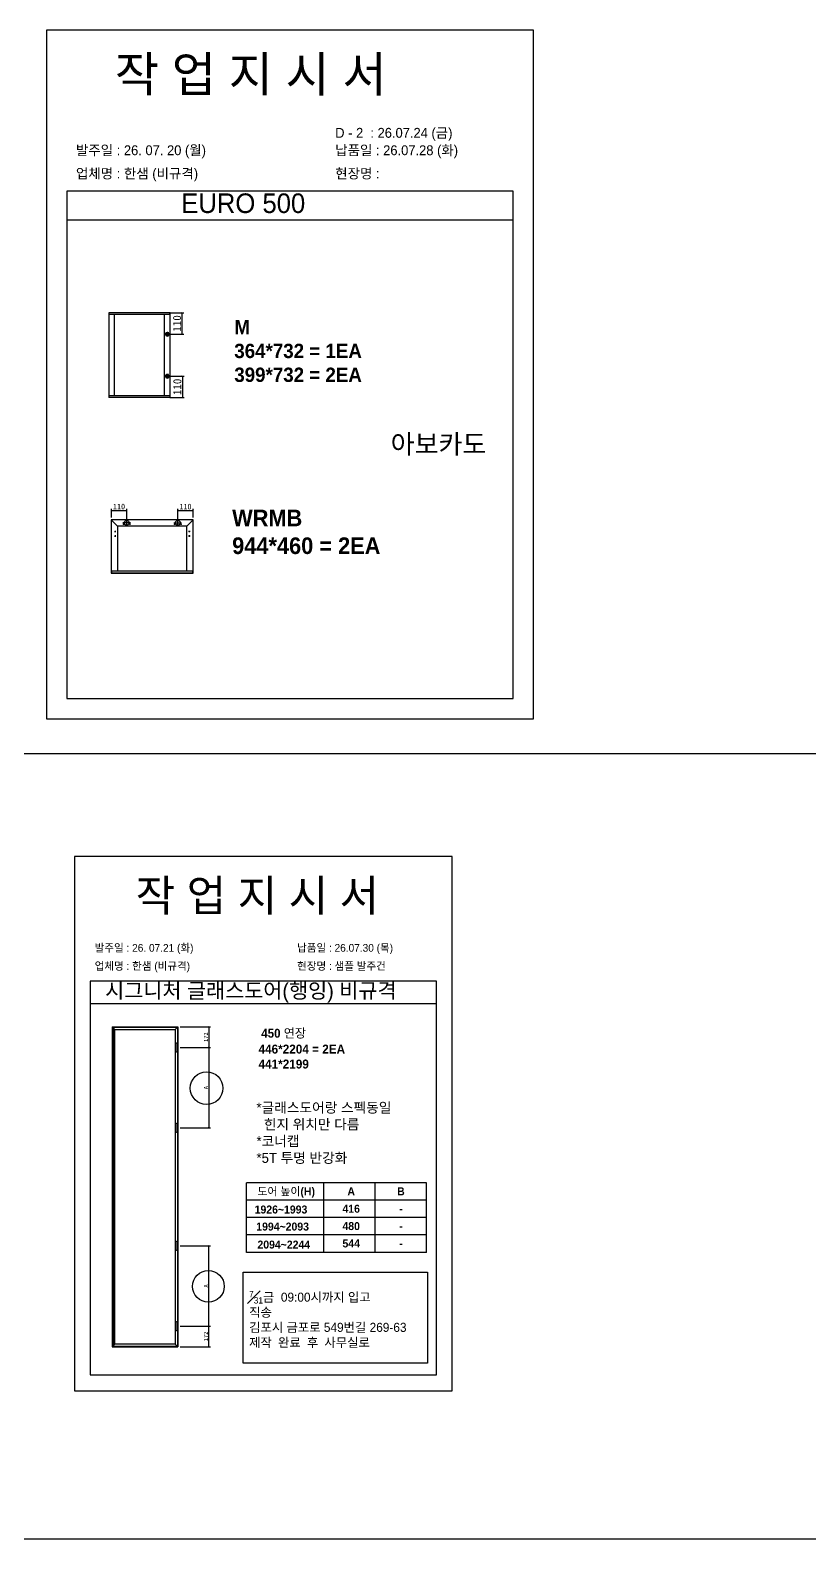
# Model space of a CAD drawing. Header units: millimetres. Extents: x -44117 to 256353, y -2095463 to 65325.
# Drawn here: x 120509 to 125316, y -1141403 to -1132100 of the extents above; entities that cross this region are included whole.
import ezdxf
from ezdxf.enums import TextEntityAlignment as Align

# ---------------------------------------------------------------- set-up
doc = ezdxf.new("R2010")
doc.units = ezdxf.units.MM
doc.header["$LTSCALE"] = 10
doc.layers.add('Layer1', color=7, linetype='Continuous', lineweight=70)
doc.layers.add('TEXT', color=3, linetype='Continuous')
doc.styles.add('MtX_Gulim', font='')
doc.styles.add('MtX_굴림_1', font='')
doc.styles.get('MtX_Gulim').set_extended_font_data('Gulim', bold=True)
doc.styles.get('MtX_굴림_1').set_extended_font_data('굴림', bold=True)
doc.dimstyles.new('ISO-25', dxfattribs={"dimtxt": 2.5, "dimasz": 2.5, "dimexe": 1, "dimexo": 1, "dimtad": 1, "dimtxsty": 'Standard', "dimblk": 'ARCHTICK', "dimcen": 2.5, "dimadec": 0, "dimazin": 0, "dimtfac": 1, "dimtmove": 0, "dimatfit": 3, "dimfxl": 0, "dimarcsym": 0})

# ---------------------------------------------------------------- blocks, each defined once
blk = doc.blocks.new('_ArchTick')
at = {"color": 0, "linetype": 'ByBlock', "const_width": 0.15}
blk.add_lwpolyline([(-0.5, -0.5), (0.5, 0.5)], dxfattribs=at)
blk = doc.blocks.new('*D7945')
at = {"color": 0, "lineweight": -2}
for p, q in [((121370.1, -1133842), (121456.3, -1133842)), ((121446.3, -1133975), (121446.3, -1133842)), ((121370.1, -1133975), (121456.3, -1133975))]:
    blk.add_line(p, q, dxfattribs=at)
at = {"layer": 'Defpoints', "color": 0}
for p in [(121355.1, -1133842), (121446.3, -1133842), (121355.1, -1133975)]:
    blk.add_point(p, dxfattribs=at)
at = {"color": 0, "lineweight": -2, "xscale": 10, "yscale": 10, "zscale": 10}
for p, rotation in [((121446.3, -1133842), 90), ((121446.3, -1133975), 270)]:
    blk.add_blockref('_ArchTick', p, dxfattribs=dict(at, rotation=rotation))
at = {"color": 0, "insert": (121415, -1133908.5), "char_height": 25, "attachment_point": 5, "rotation": 90}
blk.add_mtext('{\\H2x;110}', dxfattribs=at)
blk = doc.blocks.new('*D7946')
at = {"color": 0, "lineweight": -2}
for p, q in [((121370.1, -1134233.6), (121457.8, -1134233.6)), ((121447.8, -1134233.6), (121447.8, -1134365.8)), ((121370.1, -1134365.8), (121457.8, -1134365.8))]:
    blk.add_line(p, q, dxfattribs=at)
at = {"layer": 'Defpoints', "color": 0}
for p in [(121355.1, -1134233.6), (121355.1, -1134365.8), (121447.8, -1134365.8)]:
    blk.add_point(p, dxfattribs=at)
at = {"color": 0, "lineweight": -2, "xscale": 10, "yscale": 10, "zscale": 10}
for p, rotation in [((121447.8, -1134233.6), 90), ((121447.8, -1134365.8), 270)]:
    blk.add_blockref('_ArchTick', p, dxfattribs=dict(at, rotation=rotation))
at = {"color": 0, "insert": (121416.5, -1134299.7), "char_height": 25, "attachment_point": 5, "rotation": 90}
blk.add_mtext('{\\H2x;110}', dxfattribs=at)
blk = doc.blocks.new('*D7947')
at = {"color": 0, "lineweight": -2}
for p, q in [((121009.9, -1135104.2), (121009.9, -1135051.3)), ((121009.9, -1135061.3), (121104.2, -1135061.3)), ((121104.2, -1135122.8), (121104.2, -1135051.3))]:
    blk.add_line(p, q, dxfattribs=at)
at = {"layer": 'Defpoints', "color": 0}
for p in [(121104.2, -1135061.3), (121009.9, -1135119.2), (121104.2, -1135137.8)]:
    blk.add_point(p, dxfattribs=at)
at = {"color": 0, "lineweight": -2, "xscale": 10, "yscale": 10, "zscale": 10, "rotation": 180}
blk.add_blockref('_ArchTick', (121009.9, -1135061.3), dxfattribs=at)
at = {"color": 0, "lineweight": -2, "xscale": 10, "yscale": 10, "zscale": 10}
blk.add_blockref('_ArchTick', (121104.2, -1135061.3), dxfattribs=at)
at = {"color": 0, "insert": (121057, -1135037.6), "char_height": 25, "attachment_point": 5}
blk.add_mtext('{\\H1.4x;110}', dxfattribs=at)
blk = doc.blocks.new('*D7948')
at = {"color": 0, "lineweight": -2}
for p, q in [((121419.5, -1135122.8), (121419.5, -1135051.3)), ((121419.5, -1135061.3), (121513.9, -1135061.3)), ((121513.9, -1135104.2), (121513.9, -1135051.3))]:
    blk.add_line(p, q, dxfattribs=at)
at = {"layer": 'Defpoints', "color": 0}
for p in [(121513.9, -1135061.3), (121419.5, -1135137.8), (121513.9, -1135119.2)]:
    blk.add_point(p, dxfattribs=at)
at = {"color": 0, "lineweight": -2, "xscale": 10, "yscale": 10, "zscale": 10, "rotation": 180}
blk.add_blockref('_ArchTick', (121419.5, -1135061.3), dxfattribs=at)
at = {"color": 0, "lineweight": -2, "xscale": 10, "yscale": 10, "zscale": 10}
blk.add_blockref('_ArchTick', (121513.9, -1135061.3), dxfattribs=at)
at = {"color": 0, "insert": (121466.7, -1135037.6), "char_height": 25, "attachment_point": 5}
blk.add_mtext('{\\H1.4x;110}', dxfattribs=at)
blk = doc.blocks.new('*D8003')
at = {"color": 0, "lineweight": -2}
for p, q in [((121434.8, -1138373.4), (121621.3, -1138373.4)), ((121611.3, -1138373.4), (121611.3, -1138868.3)), ((121434.8, -1138868.3), (121621.3, -1138868.3))]:
    blk.add_line(p, q, dxfattribs=at)
at = {"layer": 'Defpoints', "color": 0}
for p in [(121419.8, -1138373.4), (121419.8, -1138868.3), (121611.3, -1138868.3)]:
    blk.add_point(p, dxfattribs=at)
at = {"color": 0, "lineweight": -2, "xscale": 10, "yscale": 10, "zscale": 10}
for p, rotation in [((121611.3, -1138373.4), 90), ((121611.3, -1138868.3), 270)]:
    blk.add_blockref('_ArchTick', p, dxfattribs=dict(at, rotation=rotation))
at = {"color": 0, "insert": (121592.6, -1138620.9), "char_height": 25, "attachment_point": 5, "rotation": 90}
blk.add_mtext('A', dxfattribs=at)
blk = doc.blocks.new('*D8004')
at = {"color": 0, "lineweight": -2}
for p, q in [((121434.8, -1138245.2), (121621.3, -1138245.2)), ((121611.3, -1138245.2), (121611.3, -1138373.4)), ((121434.8, -1138373.4), (121621.3, -1138373.4))]:
    blk.add_line(p, q, dxfattribs=at)
at = {"layer": 'Defpoints', "color": 0}
for p in [(121419.8, -1138245.2), (121419.8, -1138373.4), (121611.3, -1138373.4)]:
    blk.add_point(p, dxfattribs=at)
at = {"color": 0, "lineweight": -2, "xscale": 10, "yscale": 10, "zscale": 10}
for p, rotation in [((121611.3, -1138245.2), 90), ((121611.3, -1138373.4), 270)]:
    blk.add_blockref('_ArchTick', p, dxfattribs=dict(at, rotation=rotation))
at = {"color": 0, "insert": (121592.6, -1138309.3), "char_height": 25, "attachment_point": 5, "rotation": 90}
blk.add_mtext('172', dxfattribs=at)
blk = doc.blocks.new('*D8005')
at = {"color": 0, "lineweight": -2}
for p, q in [((121434.8, -1139596.1), (121621.3, -1139596.1)), ((121611.3, -1140091), (121611.3, -1139596.1)), ((121434.8, -1140091), (121621.3, -1140091))]:
    blk.add_line(p, q, dxfattribs=at)
at = {"layer": 'Defpoints', "color": 0}
for p in [(121419.8, -1139596.1), (121611.3, -1139596.1), (121419.8, -1140091)]:
    blk.add_point(p, dxfattribs=at)
at = {"color": 0, "lineweight": -2, "xscale": 10, "yscale": 10, "zscale": 10}
for p, rotation in [((121611.3, -1139596.1), 90), ((121611.3, -1140091), 270)]:
    blk.add_blockref('_ArchTick', p, dxfattribs=dict(at, rotation=rotation))
at = {"color": 0, "insert": (121592.6, -1139843.6), "char_height": 25, "attachment_point": 5, "rotation": 90}
blk.add_mtext('A', dxfattribs=at)
blk = doc.blocks.new('*D8006')
at = {"color": 0, "lineweight": -2}
for p, q in [((121434.8, -1140091), (121621.3, -1140091)), ((121611.3, -1140219.3), (121611.3, -1140091)), ((121434.8, -1140219.3), (121621.3, -1140219.3))]:
    blk.add_line(p, q, dxfattribs=at)
at = {"layer": 'Defpoints', "color": 0}
for p in [(121419.8, -1140091), (121611.3, -1140091), (121419.8, -1140219.3)]:
    blk.add_point(p, dxfattribs=at)
at = {"color": 0, "lineweight": -2, "xscale": 10, "yscale": 10, "zscale": 10}
for p, rotation in [((121611.3, -1140091), 90), ((121611.3, -1140219.3), 270)]:
    blk.add_blockref('_ArchTick', p, dxfattribs=dict(at, rotation=rotation))
at = {"color": 0, "insert": (121592.6, -1140155.2), "char_height": 25, "attachment_point": 5, "rotation": 90}
blk.add_mtext('172', dxfattribs=at)

msp = doc.modelspace()

# ---------------------------------------------------------------- linework, layer by layer
for p, q in [((123487.33986, -1133092.32406), (120734.45884, -1133092.32406)), ((123487.33986, -1133271.08257), (120734.45884, -1133271.08257)), ((120994.32534, -1133842.41983), (120994.32534, -1134365.38362)), ((121371.38254, -1133843.09704), (120994.32534, -1133843.09704)), ((121371.00631, -1133842.04359), (120994.70158, -1133842.04359)), ((121369.50138, -1133853.33058), (121369.50138, -1133842.04359)), ((121371.38254, -1134365.38362), (121371.38254, -1133842.41983)), ((121371.38254, -1133853.33058), (120994.32534, -1133853.33058)), ((121027.81008, -1133852.57811), (121027.81008, -1134354.47288)), ((121337.52157, -1134354.47288), (121337.52157, -1133853.33058)), ((121371.38254, -1134354.47288), (120994.32534, -1134354.47288)), ((121371.38254, -1134364.70641), (120994.32534, -1134364.70641)), ((121371.00631, -1134365.75986), (120994.70158, -1134365.75986)), ((120996.20651, -1134365.75986), (120996.20651, -1134354.47288)), ((121369.50138, -1134354.47288), (121369.50138, -1134365.75986)), ((121009.41936, -1135119.20222), (121009.41936, -1135447.33853)), ((121047.94724, -1135157.7301), (121009.54615, -1135118.89611)), ((121513.87421, -1135118.76932), (121009.85225, -1135118.76932)), ((121127.83645, -1135137.81681), (121080.6114, -1135137.81681)), ((121088.20671, -1135146.47476), (121081.28035, -1135146.47476)), ((121084.74353, -1135143.01158), (121084.74353, -1135149.93794)), ((121104.22392, -1135161.42933), (121104.22392, -1135114.20429)), ((121127.16749, -1135146.47476), (121120.24113, -1135146.47476)), ((121123.70431, -1135143.01158), (121123.70431, -1135149.93794)), ((121395.89003, -1135137.81681), (121443.11508, -1135137.81681)), ((121403.48536, -1135146.47476), (121396.55899, -1135146.47476)), ((121400.02217, -1135143.01158), (121400.02217, -1135149.93794)), ((121419.50256, -1135161.42933), (121419.50256, -1135114.20429)), ((121442.44613, -1135146.47476), (121435.51977, -1135146.47476)), ((121438.98295, -1135143.01158), (121438.98295, -1135149.93794)), ((121475.77923, -1135157.7301), (121514.18032, -1135118.89611)), ((121514.30711, -1135447.33853), (121514.30711, -1135119.20222)), ((121028.89975, -1135191.4961), (121037.5577, -1135191.4961)), ((121028.89975, -1135219.20154), (121037.5577, -1135219.20154)), ((121033.22873, -1135187.16713), (121033.22873, -1135195.82508)), ((121033.22873, -1135214.87257), (121033.22873, -1135223.53052)), ((121047.94724, -1135157.7301), (121047.94724, -1135435.6503)), ((121475.77923, -1135157.7301), (121047.94724, -1135157.7301)), ((121475.77923, -1135434.78451), (121475.77923, -1135157.7301)), ((121494.82673, -1135191.4961), (121486.16878, -1135191.4961)), ((121494.82673, -1135219.20154), (121486.16878, -1135219.20154)), ((121490.49775, -1135187.16713), (121490.49775, -1135195.82508)), ((121490.49775, -1135214.87257), (121490.49775, -1135223.53052)), ((121009.41936, -1135434.78451), (121514.30711, -1135434.78451)), ((121009.41936, -1135446.55932), (121513.87421, -1135446.55932)), ((121009.85225, -1135447.77143), (121513.87421, -1135447.77143)), ((121011.58384, -1135434.78451), (121011.58384, -1135447.77143)), ((121512.14262, -1135447.77143), (121512.14262, -1135434.78451)), ((123014.46063, -1137964.58847), (120878.76078, -1137964.58847)), ((123014.46063, -1138103.27028), (120878.76078, -1138103.27028)), ((121014.01049, -1138245.17409), (121014.01049, -1140219.30463)), ((121014.01049, -1138245.17409), (121419.75344, -1138245.17409)), ((121014.01049, -1138245.17409), (121031.2955, -1138262.4591)), ((121014.01049, -1138245.17409), (121022.19812, -1138245.17409)), ((121022.19812, -1138245.17409), (121022.19812, -1140219.30463)), ((121402.46843, -1138262.4591), (121419.75344, -1138245.17409)), ((121419.75344, -1138245.17409), (121419.75344, -1140219.30463)), ((121843.14237, -1139636.34727), (121843.14237, -1139208.31961)), ((122952.47258, -1139208.31961), (121843.14237, -1139208.31961)), ((122319.63785, -1139636.34727), (122319.63785, -1139208.31961)), ((122636.05522, -1139636.34727), (122636.05522, -1139208.31961)), ((122952.47258, -1139636.34727), (122952.47258, -1139208.31961)), ((122952.47258, -1139315.32652), (121843.14237, -1139315.32652)), ((122952.47258, -1139422.33344), (121843.14237, -1139422.33344)), ((122952.47258, -1139529.34035), (121843.14237, -1139529.34035)), ((122952.47258, -1139636.34727), (121843.14237, -1139636.34727)), ((121031.2955, -1140202.01961), (121014.01049, -1140219.30463)), ((121014.01049, -1140219.30463), (121419.75344, -1140219.30463)), ((121402.46843, -1140202.01961), (121419.75344, -1140219.30463))]:
    msp.add_line(p, q)
at = {"color": 1}
for p, q in [((103741.67111, -1136559.25894), (196010.81797, -1136559.25894)), ((104196.73721, -1136559.25894), (196465.88407, -1136559.25894)), ((104196.73721, -1141402.93381), (196465.88407, -1141402.93381))]:
    msp.add_line(p, q, dxfattribs=at)
at = {"linetype": 'Continuous'}
for p, q in [((121031.2955, -1140202.01961), (121031.2955, -1138262.4591)), ((121031.2955, -1138262.4591), (121402.46843, -1138262.4591)), ((121402.46843, -1138262.4591), (121402.46843, -1140202.01961)), ((121402.46843, -1140202.01961), (121031.2955, -1140202.01961))]:
    msp.add_line(p, q, dxfattribs=at)
for points in [[(120609.32789, -1136347.2131), (123612.47082, -1136347.2131), (123612.47082, -1132099.91095), (120609.32789, -1132099.91095)], [(120781.68351, -1140489.74883), (123111.53789, -1140489.74883), (123111.53789, -1137194.66906), (120781.68351, -1137194.66906)], [(121016.7397, -1138247.9033), (121417.02423, -1138247.9033), (121417.02423, -1140216.57541), (121016.7397, -1140216.57541)]]:
    msp.add_lwpolyline(points, close=True)
for points in [[(120734.45884, -1133092.32406), (120734.45884, -1136222.08214), (123487.33986, -1136222.08214), (123487.33986, -1133092.32406)], [(120878.76078, -1137964.58847), (120878.76078, -1140392.67156), (123014.46063, -1140392.67156), (123014.46063, -1137964.58847)]]:
    msp.add_lwpolyline(points)
for points in [[(121413.37073, -1138400.25447), (121413.37073, -1138400.25447, 0.4142135624), (121419.75344, -1138393.87176), (121419.75344, -1138353.02241, 0.4142135624), (121413.37073, -1138346.6397), (121413.37073, -1138346.6397, 0.4142135624), (121406.98802, -1138353.02241), (121406.98802, -1138393.87176, 0.4142135624)], [(121413.37073, -1138895.15171), (121413.37073, -1138895.15171, 0.4142135624), (121419.75344, -1138888.769), (121419.75344, -1138847.91965, 0.4142135624), (121413.37073, -1138841.53694), (121413.37073, -1138841.53694, 0.4142135624), (121406.98802, -1138847.91965), (121406.98802, -1138888.769, 0.4142135624)], [(121413.37073, -1139622.94177), (121413.37073, -1139622.94177, 0.4142135624), (121419.75344, -1139616.55906), (121419.75344, -1139575.70971, 0.4142135624), (121413.37073, -1139569.327), (121413.37073, -1139569.327, 0.4142135624), (121406.98802, -1139575.70971), (121406.98802, -1139616.55906, 0.4142135624)], [(121413.37073, -1140117.83901), (121413.37073, -1140117.83901, 0.4142135624), (121419.75344, -1140111.4563), (121419.75344, -1140070.60695, 0.4142135624), (121413.37073, -1140064.22424), (121413.37073, -1140064.22424, 0.4142135624), (121406.98802, -1140070.60695), (121406.98802, -1140111.4563, 0.4142135624)]]:
    msp.add_lwpolyline(points, format="xyb", close=True, dxfattribs=at)
at = {"color": 1}
msp.add_lwpolyline([(121822.58952, -1139758.71665), (122959.421, -1139758.71665), (122959.421, -1140320.49718), (121822.58952, -1140320.49718)], close=True, dxfattribs=at)
for centre, radius in [((121084.74353, -1135146.47476), 1.38527), ((121104.22392, -1135137.81681), 15.15141), ((121123.70431, -1135146.47476), 1.38527), ((121400.02217, -1135146.47476), 1.38527), ((121419.50256, -1135137.81681), 15.15141), ((121438.98295, -1135146.47476), 1.38527), ((121033.22873, -1135191.4961), 1.29869), ((121033.22873, -1135219.20154), 1.29869), ((121490.49775, -1135191.4961), 1.29869), ((121490.49775, -1135219.20154), 1.29869)]:
    msp.add_circle(centre, radius)
for centre, radius in [((121596.77583, -1138623.87121), 100.68047), ((121607.96255, -1139846.02027), 97.88379)]:
    msp.add_circle(centre, radius, dxfattribs=at)
for centre, radius, start, end in [((121371.00631, -1133842.41983), 0.37623, 0, 90), ((120994.70158, -1134365.38363), 0.37623, 180, 270), ((121371.00631, -1134365.38363), 0.37623, 270, 0), ((121009.85225, -1135119.20222), 0.4329, 90, 180), ((121513.87421, -1135119.20222), 0.4329, 0, 90), ((121009.85225, -1135447.33853), 0.4329, 180, 270), ((121513.87421, -1135447.33853), 0.4329, 270, 0)]:
    msp.add_arc(centre, radius, start, end)
at = {"layer": 'Layer1'}
for p, q in [((121355.11026, -1133961.1661), (121355.11026, -1133988.89908)), ((121355.11026, -1134247.46959), (121355.11026, -1134219.7366))]:
    msp.add_line(p, q, dxfattribs=at)
for points in [[(121368.97675, -1133975.03259), (121341.24376, -1133975.03259)], [(121368.97675, -1134233.60309), (121341.24376, -1134233.60309)]]:
    msp.add_lwpolyline(points, close=True, dxfattribs=at)
for centre in [(121355.11026, -1133975.03259), (121355.11026, -1134233.60309)]:
    msp.add_circle(centre, 9.24433, dxfattribs=at)

# ---------------------------------------------------------------- texts
at = {"linetype": 'Continuous', "style": 'MtX_Gulim'}
for s, height, p in [('아보카도', 117.591574, (122731.76679, -1134710.98121)), ('450 연장', 54.462097, (121934.05432, -1138312.51271))]:
    msp.add_text(s, height=height, dxfattribs=at).set_placement(p)
at = {"style": 'MtX_굴림_1'}
for s, height, p in [('도어 높이(H)', 49.342521, (122087.74165, -1139285.06768)), ('A', 49.34252, (122488.46142, -1139285.06768)), ('B', 49.34252, (122795.22242, -1139285.06768)), ('-', 49.34252, (122795.22242, -1139392.07459)), ('-', 49.34252, (122795.22242, -1139499.08151)), ('-', 49.34252, (122795.22242, -1139606.08842))]:
    msp.add_text(s, height=height, dxfattribs=at).set_placement(p, align=Align.CENTER)
at = {"color": 1, "style": 'MtX_굴림_1'}
for s, p in [('416', (122488.46142, -1139392.07459)), ('480', (122488.46142, -1139499.08151)), ('544', (122488.46142, -1139606.08842))]:
    msp.add_text(s, height=49.342521, dxfattribs=at).set_placement(p, align=Align.CENTER)
at = {"attachment_point": 1}
for s, width, gutter_width, heights, insert, char_height in [('{\\fGulim|b0|i0|c129|p50;작 업 지 시 서}', 5121.296952, 19.35592, [-241.32268], (121031.53423, -1132262.68794), 216.786284), ('{\\fGulim|b0|i0|c129|p50;\\C1;D - 2  : 26.07.24 (금)}', 5874.4321472, 22.20239, [62.32696], (122389.80907, -1132702.52406), 60.923356), ('\\pt11;{\\fGulim|b0|i0|c129|p50;발주일 : 26. 07. 20 (월)}', 5874.4321472, 22.20239, [61.28591], (120791.27615, -1132809.92256), 60.923356), ('{\\fGulim|b0|i0|c129|p50;납품일 : 26.07.28 (화)}', 5874.4321472, 22.20239, [62.32696], (122389.80907, -1132809.92256), 60.923356), ('{\\fGulim|b0|i0|c129|p50;업체명 : 한샘 (비규격)}', 5874.4321472, 22.20239, [64.14322], (120791.27615, -1132953.18335), 60.923356), ('{\\fGulim|b0|i0|c129|p50;현장명 : }', 5874.4321472, 22.20239, [-67.98106], (122389.80907, -1132953.18335), 60.923356), ('{\\fGulim|b0|i0|c129|p50;EURO 500 }', 2854.9003652, 10.79008, [-124.22819], (121440.64404, -1133106.61879), 120.848927), ('{\\f굴림|b1|i0|c129|p50;M\\P364*732 = 1EA\\P399*732 = 2EA}', 33586.2873086, 431.94941, [5291.34019], (121767.76683, -1133886.3983), 88.2785905), ('{\\f굴림|b1|i0|c129|p50;WRMB\\P944*460 = 2EA}', 42859.3647838, 551.2094, [-277.14559], (121754.6092, -1135056.62601), 102.6062996), ('{\\fGulim|b0|i0|c129|p50;작 업 지 시 서}', 4586.6509344, 17.33523, [-216.12941], (121160.01665, -1137339.12351), 194.1545318), ('\\pt11;{\\fGulim|b0|i0|c129|p50;발주일 : 26. 07.21 (화)}', 4586.6509344, 17.33523, [47.85094], (120907.01321, -1137734.95831), 47.5678603), ('{\\fGulim|b0|i0|c129|p50;납품일 : 26.07.30 (목)}', 4586.6509344, 17.33523, [48.66377], (122155.11896, -1137734.95831), 47.5678603), ('{\\fGulim|b0|i0|c129|p50;업체명 : 한샘 (비규격)}', 4586.6509344, 17.33523, [50.08187], (120907.01321, -1137846.81376), 47.5678603), ('{\\fGulim|b0|i0|c129|p50;현장명 : 샘플 발주건}', 4586.6509344, 17.33523, [-53.07838], (122155.11896, -1137846.81376), 47.5678603), ('{\\fGulim|b0|i0|c129|p50;시그니처 글래스도어\\C1;(행잉)\\C256; 비규격}', 2214.8470045, 8.371, [-117.97431], (120971.39016, -1137975.38098), 93.7552452), ('{\\f굴림|b1|i0|c129|p50;446*2204 = 2EA\\P\\C1;441*2199}', 16742.7660593, 215.32681, [-149.3372], (121917.31201, -1138355.27785), 55.36975), ('{\\fGulim|b0|i0|c129|p50;*글래스도어랑 스펙동일\\P  힌지 위치만 다름\\P*코너캡\\P*5T 투명 반강화}', 1464.2001264, 5.53394, [-387.56133], (121904.66129, -1138712.84576), 61.9801014), ('{\\A1;\\fGulim|b0|i0|c129|p50;\\C1;{\\H0.7x;\\S7#31;}금  09:00시까지 입고\\P직송\\P김포시 금포로 549번길 269-63\\P\\A0;\\C256;제작} {\\fGulim|b0|i0|c129|p50;완료} {\\fGulim|b0|i0|c129|p50;후} {\\fGulim|b0|i0|c129|p50;사무실로}', 5381.8775239, 20.34078, [500.59517], (121859.25123, -1139873.70473), 55.8151038)]:
    msp.add_mtext_dynamic_manual_height_columns(s, width=width, gutter_width=gutter_width, heights=heights, dxfattribs=dict(at, insert=insert, char_height=char_height))
at = {"layer": 'TEXT', "color": 1, "linetype": 'Continuous', "style": 'MtX_굴림_1'}
for s, p in [('1926~1993', (121893.33159, -1139396.92178)), ('1994~2093', (121903.3625, -1139502.08335)), ('2094~2244', (121910.55884, -1139613.17548))]:
    msp.add_text(s, height=49.327186, dxfattribs=at).set_placement(p)

# ---------------------------------------------------------------- dimensions: what is measured, and where the dimension line sits
for base, p1, p2, text, override, picture, middle in [((121446.29786, -1133842.04359), (121355.11026, -1133975.03259), (121355.11026, -1133842.04359), '{\\H2x;110}', {"dimscale": 10, "dimasz": 1, "dimexo": 1.5, "dimtxsty": 'Standard'}, '*D7945', (121415.04786, -1133908.53809)), ((121447.75633, -1134365.75986), (121355.11026, -1134233.60309), (121355.11026, -1134365.75986), '{\\H2x;110}', {"dimscale": 10, "dimasz": 1, "dimexo": 1.5, "dimtxsty": 'Standard'}, '*D7946', (121416.50633, -1134299.68148)), ((121611.32666, -1138373.44709), (121419.75344, -1138245.17409), (121419.75344, -1138373.44709), '172', {"dimscale": 10, "dimasz": 1, "dimexo": 1.5}, '*D8004', (121592.57666, -1138309.31059)), ((121611.32666, -1138868.34433), (121419.75344, -1138373.44709), (121419.75344, -1138868.34433), 'A', {"dimscale": 10, "dimasz": 1, "dimexo": 1.5, "dimtxsty": 'Standard'}, '*D8003', (121592.57666, -1138620.89571)), ((121611.32666, -1139596.13439), (121419.75344, -1140091.03163), (121419.75344, -1139596.13439), 'A', {"dimscale": 10, "dimasz": 1, "dimexo": 1.5, "dimtxsty": 'Standard'}, '*D8005', (121592.57666, -1139843.58301)), ((121611.32666, -1140091.03163), (121419.75344, -1140219.30463), (121419.75344, -1140091.03163), '172', {"dimscale": 10, "dimasz": 1, "dimexo": 1.5}, '*D8006', (121592.57666, -1140155.16813))]:
    dim = msp.add_linear_dim(base=base, p1=p1, p2=p2, angle=90, text=text, dimstyle='ISO-25', override=override)
    dim.commit()
    dim.dimension.update_dxf_attribs({"geometry": picture, "text_midpoint": middle})
for base, p1, p2, picture, middle in [((121104.22393, -1135061.30908), (121009.85225, -1135119.20222), (121104.22393, -1135137.81681), '*D7947', (121057.03809, -1135037.55908)), ((121513.87421, -1135061.30908), (121419.50255, -1135137.81681), (121513.87421, -1135119.20222), '*D7948', (121466.68838, -1135037.55908))]:
    dim = msp.add_linear_dim(base=base, p1=p1, p2=p2, text='{\\H1.4x;110}', dimstyle='ISO-25', override={"dimscale": 10, "dimasz": 1, "dimexo": 1.5, "dimtxsty": 'Standard'})
    dim.commit()
    dim.dimension.update_dxf_attribs({"geometry": picture, "text_midpoint": middle})

doc.saveas('drawing.dxf')
